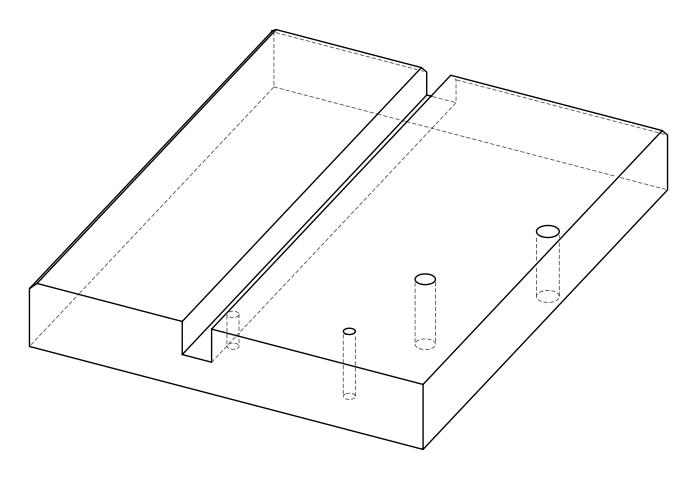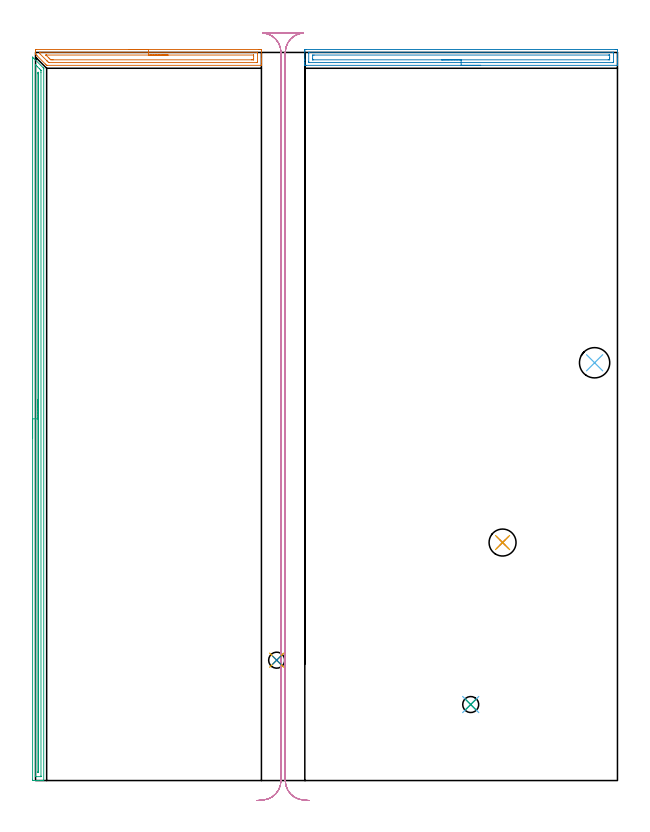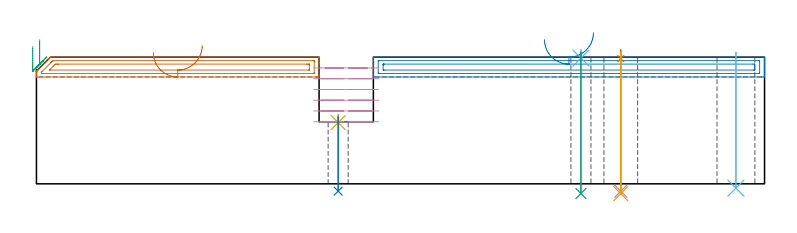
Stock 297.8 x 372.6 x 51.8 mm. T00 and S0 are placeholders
(PLAN: 12 operations, 7 tool changes, 27.2 min)
(1 AREA_MILL | FG_CHAMFER_SURFACE | UGT0205_001 | 2.95 min | 3982 mm3)
(2 AREA_MILL_1 | FG_CHAMFER_SURFACE_1 | UGT0205_001 | 4.06 min | 5444 mm3)
(3 AREA_MILL_2 | FG_CHAMFER_SURFACE_2 | UGT0205_001 | 8.96 min | 5894 mm3)
(4 MILL_RECTANGULAR_SLOT | SLOT_RECTANGULAR | UGT0201_136 | Follow Part, ap 5, ae 75% | 10.06 min | 218130 mm3)
(5 SPOT_DRILL | STEP1HOLE | NXT0321_9005460120000 | 0.03 min | 15 mm3)
(6 SPOT_DRILL_1 | STEP1HOLE_1 | NXT0321_9005460120000 | 0.03 min | 16 mm3)
(7 SPOT_DRILL_2 | STEP1HOLE_2 | NXT0321_9005460120000 | 0.03 min | 2 mm3)
(8 DRILL_THROUGH_HOLE_INTO_CENTER | STEP1HOLE | NXT0301_053 | 0.13 min | 1393 mm3)
(9 DRILL_THROUGH_HOLE_INTO_CENTER_1 | STEP1HOLE_1 | UGT0301_199 | 0.23 min | 2659 mm3)
(10 DRILL_THROUGH_HOLE_INTO_CENTER_2 | STEP1HOLE_2 | NXT0301_055 | 0.23 min | 2868 mm3)
(11 DRILL_TO_ENLARGE_THROUGH_HOLE | STEP1HOLE_2 | NXT0301_103 | 0.23 min | 4859 mm3)
(12 INDEXABLE_INSERT_DRILL_THROUGH_HOLE_FROM_SOLID | STEP1HOLE_3 | NXT0302_002 | 0.22 min | 9749 mm3)
(TOOL UGT0205_001 | Chamfer Mill 20 x 3 x 45 deg. | D20 FL50 Z2)
(TOOL UGT0201_136 | Carbide End Mill 20.0 | D20 FL30 Z4)
(TOOL NXT0321_9005460120000 | NC Spot Drill, 142deg, 12mm, Carbide, Uncoated | D12 PA142 FL30 Z2)
(TOOL NXT0301_053 | Carbide Drill 8.2mm [860.1-0820-025A1-MM 2214] | D8.2 PA140 FL47 Z2)
(TOOL UGT0301_199 | Twist Drill 8.2 mm | D8.2 PA118 FL72 Z2)
(TOOL NXT0301_055 | Carbide Drill 8.4mm [860.1-0840-042A1-MM 2214] | D8.4 PA140 FL61 Z2)
(TOOL NXT0301_103 | Carbide Drill 13.8mm [860.1-1380-062A1-MM 2214] | D13.8 PA140 FL77 Z2)
(TOOL NXT0302_002 | Index. Insert Drill 15.5mm [880-D1550L20-05] | D15.5 PA176 FL78 Z2)
(OP 1 AREA_MILL)
G17 G21 G94 G90
T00 M6
G54
G17 G0 G90 X47.8 Y374.1 S1061 M3
G43 Z61.8 H0
Z53.7
G94 G1 X47.838 Z52.828 F250.
X47.952 Z51.964
X48.141 Z51.112
X48.403 Z50.28
X48.737 Z49.474
X49.14 Z48.7
X49.608 Z47.964
X50.14 Z47.272
X50.729 Z46.629
X51.372 Z46.04
X52.064 Z45.509
X52.8 Z45.04
X53.574 Z44.637
X54.38 Z44.303
X55.212 Z44.041
X56.064 Z43.852
X56.928 Z43.738
X57.8 Z43.7
X114.468
X114.981 Y374.098 Z43.702
X115.487 Y374.094 Z43.704
X115.591 Y374.092 Z43.706
X115.6 Y373.592 Z44.205
Y369.164 Z48.63
Y368.621 Z49.176
Y368.279 Z49.517
Y367.736 Z50.06
Y367.393 Z50.402
Y366.392 Z51.407
X115.592 Y366.024 Z51.767
X115.59 Y366.003 Z51.788
X115.427 Y366. Z51.8
X5.98
X5.696 Y366.006 Z51.792
X5.585 Y366.114 Z51.684
X5.192 Y366.508 Z51.292
X5.087 Y366.612 Z51.185
X0.763 Y370.935 Z46.861
X0.322 Y371.378 Z46.422
X0.024 Y371.679 Z46.12
X0.002 Y371.709 Z46.088
X0. Y371.891 Z45.907
Y372.706 Z45.088
Y373.933 Z43.863
X0.002 Y374.091 Z43.705
X0.173 Y374.1 Z43.7
X57.8
Y372.686 Z45.114
X113.416 Y372.685 Z45.115
X113.517 Y372.684 Z45.116
X113.566 Y372.681 Z45.119
X113.585 Y372.679 Z45.121
X113.59 Y372.668 Z45.132
X113.594 Y372.555 Z45.245
X113.599 Y372.305 Z45.495
Y367.878 Z49.922
X113.592 Y367.474 Z50.326
X113.59 Y367.425 Z50.375
X113.573 Y367.421 Z50.379
X113.521 Y367.418 Z50.382
X113.412 Y367.416 Z50.384
X113.194 Y367.414 Z50.386
X6.873 Y367.415 Z50.385
X6.852
X6.749 Y367.421 Z50.379
X6.325 Y367.832 Z49.968
X6.093 Y368.059 Z49.741
X5.98 Y368.17 Z49.63
X5.871 Y368.279 Z49.521
X2.253 Y371.898 Z45.902
X2.108 Y372.048 Z45.752
X2.017 Y372.145 Z45.655
X2.01 Y372.174 Z45.626
X2.003 Y372.22 Z45.58
X2.008 Y372.626 Z45.174
X2.01 Y372.675 Z45.125
X2.027 Y372.679 Z45.121
X2.079 Y372.682 Z45.118
X2.188 Y372.684 Z45.116
X2.406 Y372.686 Z45.114
X57.8
Y371.271 Z46.529
X111.52
X111.561 Y371.27 Z46.53
X111.583 Y371.268 Z46.532
X111.588 Y371.266 Z46.534
X111.591 Y371.254 Z46.546
X111.597 Y371.127 Z46.673
X111.599 Y370.935 Z46.865
X111.6 Y370.744 Z47.056
Y369.164 Z48.636
Y368.973 Z48.827
X111.597 Y368.909 Z48.891
X111.592 Y368.859 Z48.941
X111.588 Y368.835 Z48.965
X111.575 Y368.834 Z48.966
X111.407 Y368.831 Z48.969
X110.852 Y368.829 Z48.971
X110.513 Y368.828 Z48.972
X8.999 Y368.829 Z48.971
X8.66 Y368.83 Z48.97
X8.1 Y368.834 Z48.966
X7.767 Y368.839 Z48.961
X7.438 Y369.164 Z48.636
X6.873 Y369.726 Z48.074
X5.665 Y370.935 Z46.865
X5.359 Y371.249 Z46.551
X5.345 Y371.265 Z46.535
X5.346 Y371.266 Z46.534
X5.377 Y371.269 Z46.531
X5.438 Y371.271 Z46.529
X5.528
X57.8
X58.672 Z46.567
X59.536 Z46.68
X60.388 Z46.869
X61.22 Z47.132
X62.026 Z47.465
X62.8 Z47.868
X63.536 Z48.337
X64.228 Z48.868
X64.871 Z49.457
X65.46 Z50.101
X65.992 Z50.793
X66.46 Z51.529
X66.863 Z52.302
X67.197 Z53.108
X67.459 Z53.94
X67.648 Z54.792
X67.762 Z55.657
X67.8 Z56.529
G0 Z61.8
M5
M2
(OP 2 AREA_MILL_1)
G17 G21 G94 G90
T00 M6
G54
G17 G0 G90 X227.8 Y366. S1061 M3
G43 Z61.8 H0
G94 G1 X227.762 Z60.928 F250.
X227.648 Z60.063
X227.459 Z59.211
X227.197 Z58.379
X226.863 Z57.573
X226.46 Z56.8
X225.991 Z56.064
X225.46 Z55.372
X224.871 Z54.729
X224.228 Z54.139
X223.536 Z53.608
X222.8 Z53.139
X222.026 Z52.737
X221.22 Z52.403
X220.388 Z52.14
X219.536 Z51.952
X218.671 Z51.838
X217.8 Z51.8
X138.4 Y366.001 Z51.799
X137.955 Y366.002 Z51.798
X137.892 Y366.001 Z51.796
X137.808 Y366.011 Z51.779
X137.803 Y366.015 Z51.775
X137.8 Y366.023 Z51.768
Y366.353 Z51.447
Y366.779 Z51.02
Y367.393 Z50.401
Y368.586 Z49.211
Y369.164 Z48.629
Y373.303 Z44.494
X137.803 Y373.592 Z44.205
X137.808 Y374.091 Z43.706
X137.895 Y374.094 Z43.703
X138.401 Y374.1 Z43.7
X296.687
X297.199 Y374.099 Z43.701
X297.705 Y374.094 Z43.703
X297.792 Y374.091 Z43.706
X297.8 Y373.592 Z44.205
Y369.164 Z48.629
Y368.586 Z49.211
Y368.279 Z49.517
Y367.701 Z50.095
Y367.393 Z50.401
Y366.352 Z51.447
X297.792 Y366.022 Z51.77
X297.79 Y366.003 Z51.788
X297.645 Y366. Z51.8
X217.8
Y367.415 Z50.385
X140.163
X139.964 Y367.416 Z50.384
X139.865 Y367.419 Z50.381
X139.822 Y367.422 Z50.378
X139.81 Y367.446 Z50.354
X139.805 Y367.542 Z50.258
X139.8 Y367.775 Z50.025
X139.801 Y372.202 Z45.598
X139.809 Y372.585 Z45.215
X139.814 Y372.679 Z45.121
X139.859 Y372.682 Z45.118
X139.967 Y372.685 Z45.115
X140.185 Y372.686 Z45.114
X295.436
X295.636 Y372.685 Z45.115
X295.735 Y372.682 Z45.118
X295.779 Y372.679 Z45.121
X295.79 Y372.655 Z45.145
X295.795 Y372.558 Z45.242
X295.8 Y372.325 Z45.475
X295.799 Y367.898 Z49.902
X295.791 Y367.515 Z50.285
X295.786 Y367.421 Z50.379
X295.741 Y367.418 Z50.382
X295.633 Y367.415 Z50.385
X295.415 Y367.414 Z50.386
X217.8 Y367.415 Z50.385
Y368.829 Z48.971
X142.307
X141.969 Y368.831 Z48.969
X141.857 Y368.833 Z48.967
X141.821 Y368.836 Z48.964
X141.81 Y368.846 Z48.954
X141.806 Y368.885 Z48.915
X141.802 Y368.996 Z48.804
X141.8 Y369.164 Z48.636
Y369.333 Z48.467
X141.802 Y371.101 Z46.699
X141.81 Y371.264 Z46.536
X141.969 Y371.267 Z46.533
X142.524 Y371.271 Z46.529
X293.292
X293.631 Y371.27 Z46.53
X293.743 Y371.267 Z46.533
X293.779 Y371.265 Z46.535
X293.79 Y371.254 Z46.546
X293.794 Y371.215 Z46.585
X293.798 Y371.104 Z46.696
X293.8 Y369.882 Z47.918
X293.799 Y369.164 Z48.636
X293.798 Y368.999 Z48.801
X293.79 Y368.835 Z48.965
X293.631 Y368.833 Z48.967
X293.076 Y368.829 Z48.971
X217.8
X216.928 Z49.009
X216.063 Z49.123
X215.212 Z49.312
X214.38 Z49.574
X213.574 Z49.908
X212.8 Z50.311
X212.064 Z50.78
X211.372 Z51.311
X210.729 Z51.9
X210.139 Z52.543
X209.608 Z53.235
X209.14 Z53.971
X208.737 Z54.745
X208.403 Z55.551
X208.141 Z56.383
X207.952 Z57.235
X207.838 Z58.1
X207.8 Z58.971
G0 Z61.8
M5
M2
(OP 3 AREA_MILL_2)
G17 G21 G94 G90
T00 M6
G54
G17 G0 G90 X-1.5 Y175.1 S1061 M3
G43 Z61.8 H0
Z56.1
G94 G1 Y175.138 Z55.228 F250.
Y175.252 Z54.363
Y175.441 Z53.512
Y175.703 Z52.68
Y176.037 Z51.874
Y176.44 Z51.1
Y176.908 Z50.364
Y177.44 Z49.672
Y178.029 Z49.029
Y178.672 Z48.44
Y179.364 Z47.908
Y180.1 Z47.44
Y180.874 Z47.037
Y181.68 Z46.703
Y182.512 Z46.441
Y183.364 Z46.252
Y184.228 Z46.138
Y185.1 Z46.1
Y370.106
X-1.495 Y370.177 Z46.103
X-1.493 Y370.182 Z46.104
X-1.476 Y370.177 Z46.122
X-0.888 Y369.588 Z46.712
X3.938 Y364.763 Z51.537
X4.179 Y364.524 Z51.774
X4.186 Y364.515 Z51.782
X4.195 Y364.496 Z51.787
X4.2 Y364.221 Z51.8
Y0.172
X4.197 Y0.01 Z51.788
X4.137 Y0.007 Z51.729
X3.726 Y0. Z51.325
X3.377 Z50.976
X2.69 Z50.285
X1.453 Z49.05
X0.903 Z48.498
X0.285 Z47.88
X-1.14 Y0.001 Z46.456
X-1.496 Y0.003 Z46.101
X-1.497 Y0.005 Z46.1
X-1.5 Y0.618
Y185.1
X-0.086 Z47.514
X-0.085 Y366.2 Z47.515
X-0.083 Y366.264 Z47.517
X-0.079 Y366.312 Z47.521
X-0.078 Y366.316 Z47.522
X-0.07 Y366.311 Z47.53
X0.01 Y366.237 Z47.61
X0.242 Y366.008 Z47.842
X0.903 Y365.347 Z48.503
X2.029 Y364.221 Z49.629
X2.69 Y363.557 Z50.29
X2.745 Y363.498 Z50.345
X2.771 Y363.468 Z50.371
X2.779 Y363.422 Z50.379
X2.782 Y363.328 Z50.382
X2.784 Y363.233 Z50.384
X2.786 Y362.435 Z50.386
X2.785 Y2.31 Z50.385
X2.784 Y2.213 Z50.384
X2.779 Y2.024 Z50.379
X2.774 Y2.009 Z50.374
X2.765 Y2.006 Z50.365
X2.74 Y2.002 Z50.34
X2.69 Y2.001 Z50.29
X0.415 Y2. Z48.015
X0.01 Y2.004 Z47.61
X-0.047 Y2.006 Z47.553
X-0.077 Y2.009 Z47.523
X-0.08 Y2.118 Z47.52
X-0.084 Y2.309 Z47.516
X-0.085 Y2.405 Z47.515
X-0.086 Y2.501 Z47.514
Y185.1
X1.328 Z48.928
X1.329 Y361.584 Z48.929
X1.33 Y362.008 Z48.93
X1.334 Y362.435 Z48.934
X1.335 Y362.454 Z48.935
X1.359 Y362.435 Z48.959
X1.37 Y362.009 Z48.97
X1.371 Y361.967 Z48.971
Y4.617
X1.367 Y4.192 Z48.967
X1.365 Y4.15 Z48.965
X1.351 Y4.055 Z48.951
X1.335 Y4.192 Z48.935
X1.333 Y4.235 Z48.933
X1.329 Y4.659 Z48.929
X1.328 Y185.1 Z48.928
Y185.972 Z48.967
Y186.836 Z49.08
Y187.688 Z49.269
Y188.52 Z49.532
Y189.326 Z49.865
Y190.1 Z50.268
Y190.836 Z50.737
Y191.528 Z51.268
Y192.171 Z51.857
Y192.76 Z52.501
Y193.292 Z53.193
Y193.76 Z53.928
Y194.163 Z54.702
Y194.497 Z55.508
Y194.759 Z56.34
Y194.948 Z57.192
Y195.062 Z58.057
Y195.1 Z58.928
G0 Z61.8
M5
M2
(OP 4 MILL_RECTANGULAR_SLOT)
G17 G21 G94 G90
T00 M6
G54
G17 G0 G90 X140.017 Y-10.202 S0 M3
G43 Z61.8 H0
Z47.4
G94 G1 X137.026 Y-9.97 F250.
G2 X127.8 Y0. R10. F500.
G1 Y372.6
G2 X135.252 Y382.27 R10.
G1 X135.26 Y382.299
G3 X132.825 Y382.6 R10.
G1 X120.615
G3 X118.16 Y382.294 R10.
G1 X118.167 Y382.265
G2 X125.6 Y372.6 R10.
G1 Y0.
G2 X116.374 Y-9.97 R10.
G1 X113.383 Y-10.202 F250.
G0 X140.017 Z43.
G1 X137.026 Y-9.97
G2 X127.8 Y0. R10. F500.
G1 Y372.6
G2 X137.026 Y382.57 R10.
G1 Y382.6
X116.374
Y382.57
G2 X125.6 Y372.6 R10.
G1 Y0.
G2 X116.374 Y-9.97 R10.
G1 X113.383 Y-10.202 F250.
G0 X140.017 Z38.6
G1 X137.026 Y-9.97
G2 X127.8 Y0. R10. F500.
G1 Y372.6
G2 X137.026 Y382.57 R10.
G1 Y382.6
X116.374
Y382.57
G2 X125.6 Y372.6 R10.
G1 Y0.
G2 X116.374 Y-9.97 R10.
G1 X113.383 Y-10.202 F250.
G0 X140.017 Z34.2
G1 X137.026 Y-9.97
G2 X127.8 Y0. R10. F500.
G1 Y372.6
G2 X137.026 Y382.57 R10.
G1 Y382.6
X116.374
Y382.57
G2 X125.6 Y372.6 R10.
G1 Y0.
G2 X116.374 Y-9.97 R10.
G1 X113.383 Y-10.202 F250.
G0 X140.017 Z29.8
G1 X137.026 Y-9.97
G2 X127.8 Y0. R10. F500.
G1 Y372.6
G2 X137.026 Y382.57 R10.
G1 Y382.6
X116.374
Y382.57
G2 X125.6 Y372.6 R10.
G1 Y0.
G2 X116.374 Y-9.97 R10.
G1 X113.383 Y-10.202 F250.
G0 X140.017 Z25.4
G1 X137.026 Y-9.97
G2 X127.8 Y0. R10. F500.
G1 Y372.6
G2 X137.026 Y382.57 R10.
G1 Y382.6
X116.374
Y382.57
G2 X125.6 Y372.6 R10.
G1 Y0.
G2 X116.374 Y-9.97 R10.
G1 X113.383 Y-10.202 F250.
G0 Z61.8
M5
M2
(OP 5 SPOT_DRILL)
G17 G21 G94 G90
T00 M6
G54
G17 G0 G90 X123.4 Y61.6 S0 M3
G43 Z61.8 H0
G94 G81 G98 Z25.043 F250. R28.4
G80
M5
M2
(OP 6 SPOT_DRILL_1)
G17 G21 G94 G90
T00 M6
G54
G17 G0 G90 X222.7 Y38.9 S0 M3
G43 Z61.8 H0
G94 G81 G98 Z51.447 F250. R54.8
G80
M5
M2
(OP 7 SPOT_DRILL_2)
G17 G21 G94 G90
T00 M6
G54
G17 G0 G90 X239. Y121.8 S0 M3
G43 Z61.8 H0
G94 G81 G98 Z51.202 F250. R54.8
G80
M5
M2
(OP 8 DRILL_THROUGH_HOLE_INTO_CENTER)
G17 G21 G94 G90
T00 M6
G54
G17 G0 G90 X123.4 Y61.6 S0 M3
G43 Z61.8 H1
G94 G73 G98 Z-2.992 F250. Q7.098 R27.4
G80
M5
M2
(OP 9 DRILL_THROUGH_HOLE_INTO_CENTER_1)
G17 G21 G94 G90
T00 M6
G54
G17 G0 G90 X222.7 Y38.9 S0 M3
G43 Z61.8 H0
G94 G73 G98 Z-3.964 F250. Q7.966 R53.8
G80
M5
M2
(OP 10 DRILL_THROUGH_HOLE_INTO_CENTER_2)
G17 G21 G94 G90
T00 M6
G54
G17 G0 G90 X239. Y121.8 S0 M3
G43 Z61.8 H1
G94 G73 G98 Z-3.029 F250. Q7.833 R53.8
G80
M5
M2
(OP 11 DRILL_TO_ENLARGE_THROUGH_HOLE)
G17 G21 G94 G90
T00 M6
G54
G17 G0 G90 X239. Y121.8 S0 M3
G43 Z61.8 H1
G94 G73 G98 Z-4.011 F250. Q11.162 R53.8
G80
M5
M2
(OP 12 INDEXABLE_INSERT_DRILL_THROUGH_HOLE_FROM_SOLID)
G17 G21 G94 G90
T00 M6
G54
G17 G0 G90 X286.1 Y213.8 S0 M3
G43 Z61.8 H1
G94 G81 G98 Z-1.771 F250. R53.8
G80
M5
M2
